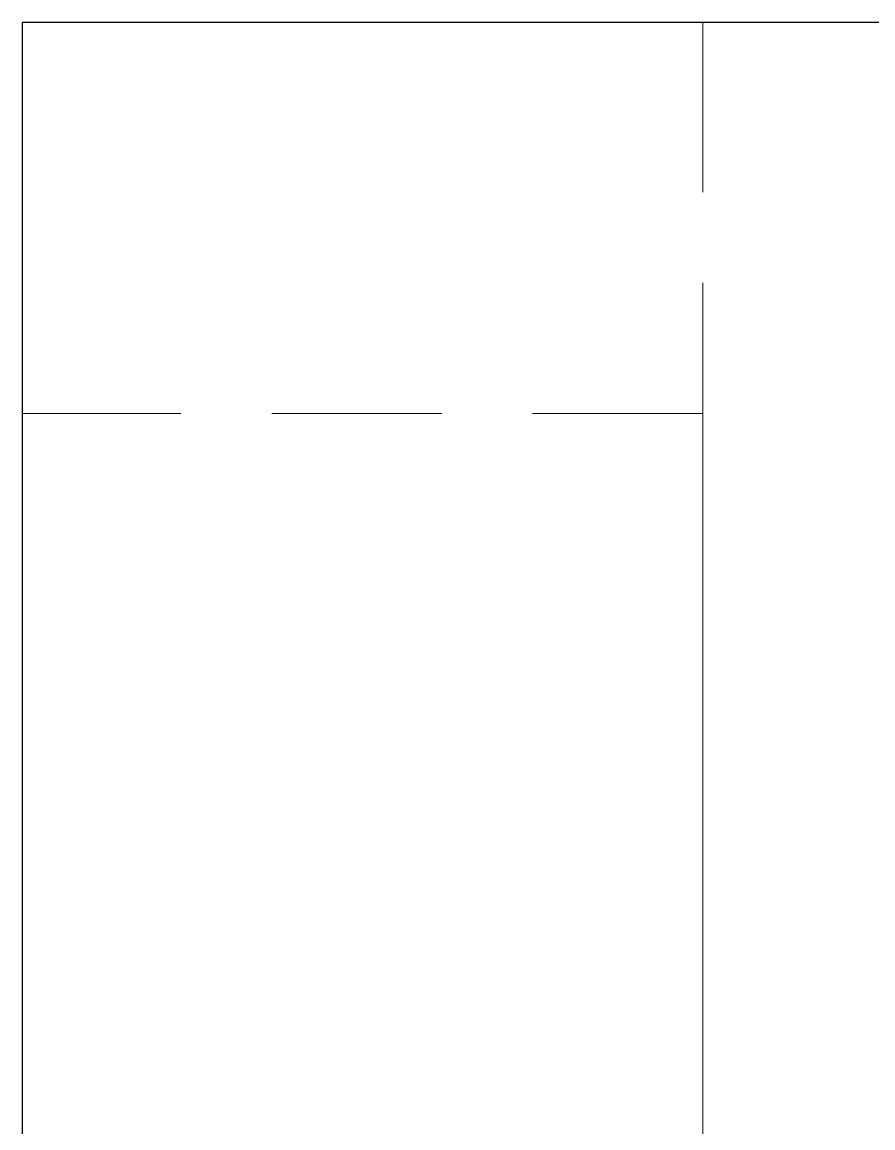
# Paper-space layout '01_三视图' of a CAD drawing. Header units: millimetres. Extents: x 8 to 452, y 8 to 289.
# Drawn here: x 141.76 to 149.26, y 207.25 to 217 of the extents above; entities that cross this region are included whole.
import ezdxf

# ---------------------------------------------------------------- set-up
doc = ezdxf.new("R2010")
doc.units = ezdxf.units.MM
doc.linetypes.add('S45_HIDDEN', pattern=[2.3, 1.5, -0.8])
doc.layers.add('HIDDEN', color=7, linetype='S45_HIDDEN', lineweight=13)
doc.layers.add('VISIBLE', color=7, linetype='CONTINUOUS', lineweight=25)

psp = doc.layouts.new('01_三视图')

# ---------------------------------------------------------------- linework, layer by layer
at = {"layer": 'HIDDEN'}
for points in [[(156.764, 217), (147.764, 217)], [(147.764, 217), (147.764, 208.75)], [(141.764, 213.55), (141.764, 213.4297), (141.764, 213.0747), (141.764, 212.5028), (141.764, 211.7428), (141.764, 210.8326), (141.764, 209.8181), (141.764, 208.75), (141.764, 207.6819), (141.764, 206.6674), (141.764, 205.7572), (141.764, 204.9972), (141.764, 204.4253), (141.764, 204.0703), (141.764, 203.95)], [(147.764, 213.55), (141.764, 213.55)], [(147.764, 213.55), (147.764, 213.4297), (147.764, 213.0747), (147.764, 212.5028), (147.764, 211.7428), (147.764, 210.8326), (147.764, 209.8181), (147.764, 208.75), (147.764, 207.6819), (147.764, 206.6674), (147.764, 205.7572), (147.764, 204.9972), (147.764, 204.4253), (147.764, 204.0703), (147.764, 203.95)], [(147.764, 208.75), (147.764, 207.8053), (147.764, 206.8725), (147.764, 205.9633), (147.764, 205.0891), (147.764, 204.261), (147.764, 203.4893), (147.764, 202.7838), (147.764, 202.1533), (147.764, 201.6058), (147.764, 201.1481), (147.764, 200.786), (147.764, 200.524), (147.764, 200.3656), (147.764, 200.3125)]]:
    psp.add_lwpolyline(points, dxfattribs=at)
at = {"layer": 'VISIBLE'}
for points in [[(141.764, 217), (141.764, 163)], [(141.764, 217), (156.764, 217)]]:
    psp.add_lwpolyline(points, dxfattribs=at)

doc.saveas('drawing.dxf')
